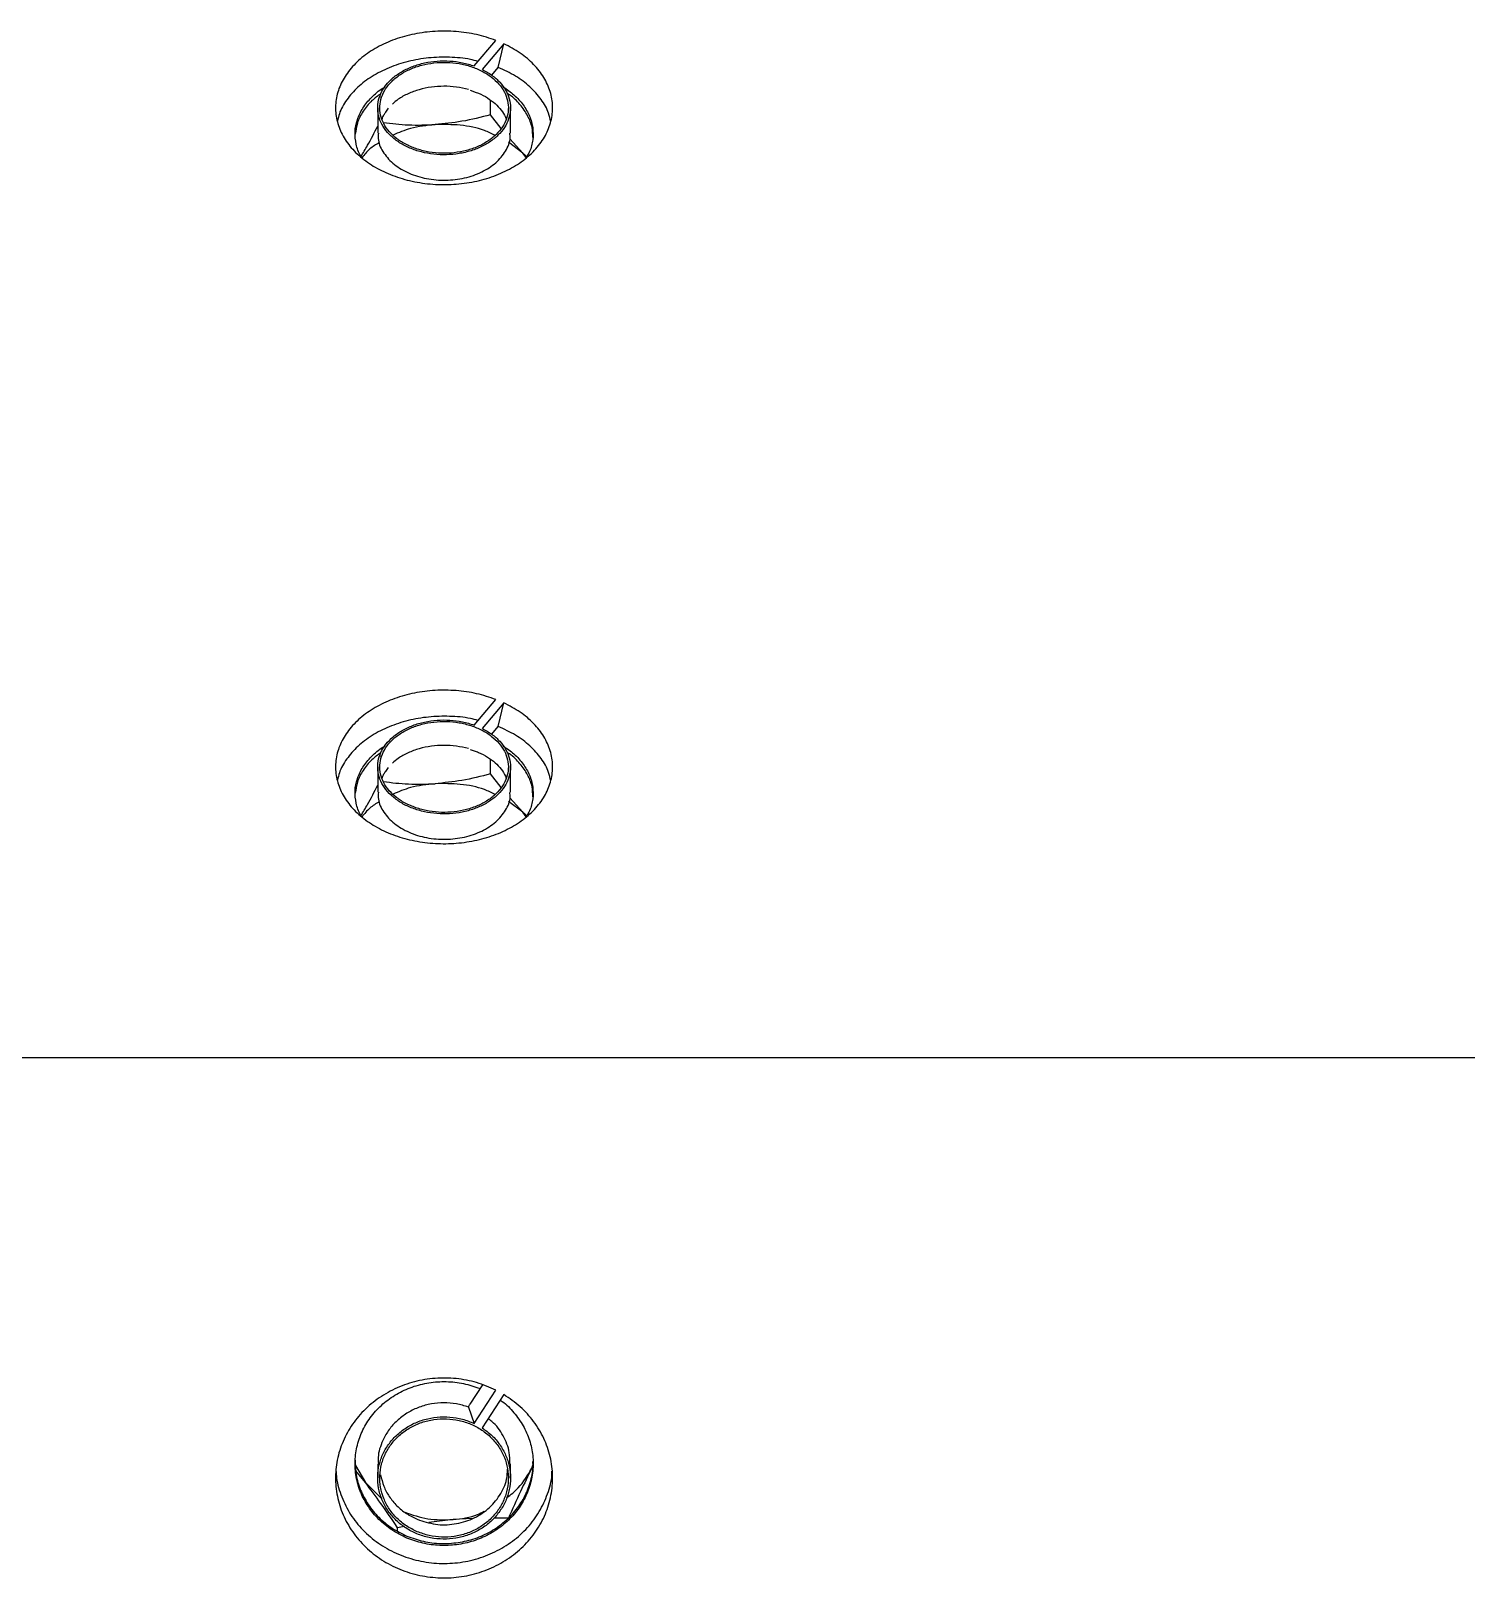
# Model space of a CAD drawing. Header units: millimetres. Extents: x 1293 to 41893, y 1011 to 26911.
# Drawn here: x 23360.1 to 23508.9, y 15576.3 to 15736.8 of the extents above; entities that cross this region are included whole.
import ezdxf

# ---------------------------------------------------------------- set-up
doc = ezdxf.new("R2010")
doc.units = ezdxf.units.MM
doc.header["$LTSCALE"] = 50
doc.layers.add('MAQUINAS', color=11, linetype='Continuous')

msp = doc.modelspace()

# ---------------------------------------------------------------- linework, layer by layer
at = {"layer": 'MAQUINAS', "linetype": 'Continuous', "lineweight": 25}
for p, q in [((23406.0353205, 15733.1192229), (23408.288029, 15735.7724046)), ((23409.108228, 15735.4242058), (23406.8555195, 15732.7710242)), ((23408.5340867, 15732.9690563), (23409.108228, 15735.4242058)), ((23407.8544136, 15732.168555), (23408.5340867, 15732.9690563)), ((23405.6227029, 15730.5994219), (23406.2529928, 15730.3747244)), ((23396.2322657, 15730.1662706), (23396.2322657, 15729.8789931)), ((23407.7294049, 15728.0537368), (23407.7294049, 15729.5654661)), ((23396.0225232, 15728.7802435), (23396.0225232, 15726.1463276)), ((23396.8647273, 15728.3228307), (23397.1530952, 15728.7288413)), ((23408.8324811, 15726.6493551), (23407.7294049, 15728.0537368)), ((23409.7958566, 15726.1463276), (23409.7958566, 15728.7802435)), ((23411.067867, 15724.0914085), (23409.6026175, 15725.2092343)), ((23411.067867, 15724.0914085), (23409.7265843, 15725.5588323)), ((23411.4233327, 15723.6152156), (23411.067867, 15724.0914085)), ((23411.067867, 15724.0914085), (23411.5091844, 15723.6936296)), ((23406.0353205, 15664.7655674), (23408.288029, 15667.4187491)), ((23409.108228, 15667.0705503), (23406.8555195, 15664.4173686)), ((23408.5340867, 15664.6154008), (23409.108228, 15667.0705503)), ((23407.8544136, 15663.8148995), (23408.5340867, 15664.6154008)), ((23396.2322657, 15661.8126151), (23396.2322657, 15661.5253376)), ((23405.6227029, 15662.2457663), (23406.2529928, 15662.0210689)), ((23396.0225232, 15660.426588), (23396.0225232, 15657.7926721)), ((23396.8647273, 15659.9691752), (23397.1530952, 15660.3751858)), ((23407.7294049, 15659.7000813), (23407.7294049, 15661.2118105)), ((23409.7958566, 15657.7926721), (23409.7958566, 15660.426588)), ((23408.8324811, 15658.2956996), (23407.7294049, 15659.7000813)), ((23411.067867, 15655.737753), (23409.6026175, 15656.8555788)), ((23411.067867, 15655.737753), (23409.7265843, 15657.2051768)), ((23411.4233327, 15655.2615601), (23411.067867, 15655.737753)), ((23411.067867, 15655.737753), (23411.5091844, 15655.3399741)), ((24191.2425232, 15630.2566986), (23211.2425232, 15630.2566986)), ((23406.8836336, 15596.3370789), (23405.5788363, 15594.3365441)), ((23406.0353205, 15592.3345776), (23408.288029, 15595.7884641)), ((23405.4322839, 15594.0400082), (23406.0353205, 15592.3345776)), ((23409.108228, 15595.3351823), (23406.8555195, 15591.8812957)), ((23393.7295346, 15587.9942261), (23394.7505128, 15586.213723)), ((23396.0225232, 15588.1415776), (23396.0225232, 15586.6861356)), ((23409.7958566, 15586.6861356), (23409.7958566, 15588.1415776)), ((23411.9962216, 15587.6938555), (23412.1335572, 15588.1029224)), ((23412.114168, 15587.9214963), (23411.9962216, 15587.6938555)), ((23394.7505128, 15586.213723), (23393.7658391, 15587.4401817)), ((23394.7505128, 15586.213723), (23396.480488, 15584.4956425)), ((23398.7797746, 15581.6491291), (23398.0889749, 15581.5287767)), ((23398.0889749, 15581.1858639), (23398.0889749, 15581.5287767)), ((23403.8375445, 15582.3711412), (23401.3181384, 15582.0770114)), ((23405.8706129, 15582.48277), (23403.8375445, 15582.3711412)), ((23409.5861141, 15582.5155317), (23408.067944, 15582.5194327))]:
    msp.add_line(p, q, dxfattribs=at)
for points in [[(23408.288029, 15735.7724046), (23407.6301171, 15735.9926462), (23406.3142931, 15736.4331294), (23404.1593043, 15736.7375678), (23401.9720047, 15736.763179), (23399.8158855, 15736.4851993), (23397.7764923, 15735.9204038), (23395.9287831, 15735.0882066), (23394.3422141, 15734.0201897), (23393.0760283, 15732.7561739), (23392.1776061, 15731.343466), (23391.6805415, 15729.8348923), (23391.6034264, 15728.2868755), (23391.9491445, 15726.7573103), (23392.704766, 15725.3034025), (23393.8420309, 15723.9795279), (23395.3184057, 15722.835199), (23397.0786743, 15721.9132135), (23399.057003, 15721.2480536), (23401.1794027, 15720.8645961), (23403.366496, 15720.7771821), (23405.5364862, 15720.989081), (23407.6082161, 15721.4923678), (23409.5042033, 15722.2682195), (23411.1535387, 15723.2876201), (23412.4945355, 15724.5124419), (23413.4770485, 15725.8968852), (23414.0643028, 15727.3891409), (23414.234444, 15728.9335155), (23413.9807027, 15730.4718145), (23413.3140842, 15731.94813), (23412.2538646, 15733.301187), (23410.8608017, 15734.5030018), (23409.6924192, 15735.1171378), (23409.108228, 15735.4242058)], [(23406.8555195, 15732.7710242), (23407.2026879, 15732.5782299), (23407.8970247, 15732.1926414), (23408.7163502, 15731.4495429), (23409.3326597, 15730.6188708), (23409.7100987, 15729.7178024), (23409.8383331, 15728.7830322), (23409.7117019, 15727.8479569), (23409.3351132, 15726.9471999), (23408.7223397, 15726.1137979), (23407.8959206, 15725.3783991), (23406.8862243, 15724.7680264), (23405.7303613, 15724.3051141), (23404.4708123, 15724.0066751), (23403.1538694, 15723.883678), (23401.8279338, 15723.9406433), (23400.5417374, 15724.1754773), (23399.3425514, 15724.5795492), (23398.2744493, 15725.1380083), (23397.3766867, 15725.8303296), (23396.682259, 15726.6310685), (23396.2166883, 15727.5107954), (23395.9970855, 15728.4371782), (23396.0315217, 15729.3761694), (23396.3187315, 15730.293259), (23396.8481581, 15731.15474), (23397.6003474, 15731.9289559), (23398.5476401, 15732.587432), (23399.6552743, 15733.1060425), (23400.8823402, 15733.4654476), (23402.1844908, 15733.6534804), (23403.5110657, 15733.6593405), (23404.823769, 15733.4973296), (23405.63147, 15733.2452585), (23406.0353205, 15733.1192229)], [(23400.1262374, 15724.4965757), (23400.5330881, 15724.3837242), (23401.3467893, 15724.1580212), (23402.6560397, 15724.0412057), (23403.9673402, 15724.0946897), (23405.2400339, 15724.3314037), (23406.4226033, 15724.7382356), (23407.4703019, 15725.300627), (23408.34268, 15725.9966772), (23409.0062627, 15726.7997146), (23409.4355354, 15727.6788582), (23409.6140052, 15728.6003286), (23409.5348124, 15729.5287127), (23409.2010007, 15730.4283337), (23408.6253983, 15731.2646195), (23407.8301252, 15732.005432), (23406.8457432, 15732.6223024), (23405.7100818, 15733.0915247), (23404.4667836, 15733.3950668), (23403.163628, 15733.5212638), (23401.8506945, 15733.4652661), (23400.5784384, 15733.2292256), (23399.3957517, 15732.8222132), (23398.3480845, 15732.2598702), (23397.4756979, 15731.5638069), (23396.8121181, 15730.7607739), (23396.3828424, 15729.8816259), (23396.2043813, 15728.9601686), (23396.2835426, 15728.0317361), (23396.6174715, 15727.1322956), (23397.1926364, 15726.2953363), (23397.9895426, 15725.5570375), (23398.9678297, 15724.9307856), (23399.7401015, 15724.6413123), (23400.1262374, 15724.4965757)], [(23408.288029, 15667.4187491), (23407.6301171, 15667.6389907), (23406.3142931, 15668.0794739), (23404.1593043, 15668.3839123), (23401.9720047, 15668.4095235), (23399.8158855, 15668.1315438), (23397.7764923, 15667.5667483), (23395.9287831, 15666.7345511), (23394.3422141, 15665.6665342), (23393.0760283, 15664.4025184), (23392.1776061, 15662.9898105), (23391.6805415, 15661.4812368), (23391.6034264, 15659.93322), (23391.9491445, 15658.4036548), (23392.704766, 15656.949747), (23393.8420309, 15655.6258724), (23395.3184057, 15654.4815435), (23397.0786743, 15653.559558), (23399.057003, 15652.8943981), (23401.1794027, 15652.5109405), (23403.366496, 15652.4235266), (23405.5364862, 15652.6354255), (23407.6082161, 15653.1387123), (23409.5042033, 15653.914564), (23411.1535387, 15654.9339646), (23412.4945355, 15656.1587864), (23413.4770485, 15657.5432297), (23414.0643028, 15659.0354854), (23414.234444, 15660.57986), (23413.9807027, 15662.118159), (23413.3140842, 15663.5944745), (23412.2538646, 15664.9475314), (23410.8608017, 15666.1493463), (23409.6924192, 15666.7634823), (23409.108228, 15667.0705503)], [(23406.8555195, 15664.4173686), (23407.2026879, 15664.2245744), (23407.8970247, 15663.8389859), (23408.7163502, 15663.0958874), (23409.3326597, 15662.2652153), (23409.7100987, 15661.3641469), (23409.8383331, 15660.4293766), (23409.7117019, 15659.4943013), (23409.3351132, 15658.5935444), (23408.7223397, 15657.7601424), (23407.8959206, 15657.0247436), (23406.8862243, 15656.4143709), (23405.7303613, 15655.9514586), (23404.4708123, 15655.6530196), (23403.1538694, 15655.5300225), (23401.8279338, 15655.5869878), (23400.5417374, 15655.8218218), (23399.3425514, 15656.2258937), (23398.2744493, 15656.7843528), (23397.3766867, 15657.4766741), (23396.682259, 15658.277413), (23396.2166883, 15659.1571399), (23395.9970855, 15660.0835227), (23396.0315217, 15661.0225139), (23396.3187315, 15661.9396035), (23396.8481581, 15662.8010845), (23397.6003474, 15663.5753004), (23398.5476401, 15664.2337765), (23399.6552743, 15664.752387), (23400.8823402, 15665.111792), (23402.1844908, 15665.2998249), (23403.5110657, 15665.3056849), (23404.823769, 15665.143674), (23405.63147, 15664.891603), (23406.0353205, 15664.7655674)], [(23400.1262374, 15656.1429202), (23400.5330881, 15656.0300687), (23401.3467893, 15655.8043657), (23402.6560397, 15655.6875502), (23403.9673402, 15655.7410341), (23405.2400339, 15655.9777482), (23406.4226033, 15656.3845801), (23407.4703019, 15656.9469715), (23408.34268, 15657.6430217), (23409.0062627, 15658.4460591), (23409.4355354, 15659.3252027), (23409.6140052, 15660.2466731), (23409.5348124, 15661.1750572), (23409.2010007, 15662.0746782), (23408.6253983, 15662.9109639), (23407.8301252, 15663.6517765), (23406.8457432, 15664.2686469), (23405.7100818, 15664.7378692), (23404.4667836, 15665.0414113), (23403.163628, 15665.1676083), (23401.8506945, 15665.1116106), (23400.5784384, 15664.8755701), (23399.3957517, 15664.4685577), (23398.3480845, 15663.9062147), (23397.4756979, 15663.2101514), (23396.8121181, 15662.4071184), (23396.3828424, 15661.5279703), (23396.2043813, 15660.6065131), (23396.2835426, 15659.6780806), (23396.6174715, 15658.7786401), (23397.1926364, 15657.9416808), (23397.9895426, 15657.203382), (23398.9678297, 15656.5771301), (23399.7401015, 15656.2876568), (23400.1262374, 15656.1429202)], [(23408.288029, 15595.7884641), (23407.6301171, 15596.0751726), (23406.3142931, 15596.6485894), (23404.1593043, 15597.0449043), (23401.9720047, 15597.0782448), (23399.8158855, 15596.7163735), (23397.7764923, 15595.9811281), (23395.9287831, 15594.8977818), (23394.3422141, 15593.5074475), (23393.0760283, 15591.8619638), (23392.1776061, 15590.0229142), (23391.6805415, 15588.0590674), (23391.6034264, 15586.0438738), (23391.9491445, 15584.0527005), (23392.704766, 15582.1600172), (23393.8420309, 15580.4366098), (23395.3184057, 15578.9469334), (23397.0786743, 15577.7467016), (23399.057003, 15576.8808028), (23401.1794027, 15576.3816214), (23403.366496, 15576.2678267), (23405.5364862, 15576.5436746), (23407.6082161, 15577.1988486), (23409.5042033, 15578.208845), (23411.1535387, 15579.5358909), (23412.4945355, 15581.1303522), (23413.4770485, 15582.9326073), (23414.0643028, 15584.8752115), (23414.234444, 15586.8856636), (23413.9807027, 15588.8882066), (23413.3140842, 15590.81006), (23412.2538646, 15592.5714566), (23410.8608017, 15594.1359676), (23409.6924192, 15594.9354441), (23409.108228, 15595.3351823)], [(23399.0548007, 15580.4579669), (23398.5225109, 15580.7175276), (23397.4579313, 15581.2366489), (23396.1078512, 15582.358419), (23395.0061044, 15583.6807099), (23394.2079794, 15585.1799543), (23393.7402754, 15586.7919192), (23393.6217524, 15588.4571724), (23393.8566649, 15590.1118187), (23394.4361394, 15591.6930158), (23395.3381069, 15593.1405546), (23396.5282247, 15594.399313), (23397.9612609, 15595.4215177), (23399.5824246, 15596.1677447), (23401.3309396, 15596.6115263), (23403.1367956, 15596.7287521), (23404.944173, 15596.5419039), (23406.0721165, 15596.1523271), (23406.6360883, 15595.9575387)], [(23405.4322839, 15594.0400082), (23405.0189821, 15594.1662202), (23404.1923786, 15594.418644), (23402.8824138, 15594.5162159), (23401.5798039, 15594.400957), (23400.3233174, 15594.0576181), (23399.1586359, 15593.5042449), (23398.1322888, 15592.7569431), (23397.2607682, 15591.8514288), (23396.8544254, 15591.1423667), (23396.6512541, 15590.7878356)], [(23406.8555195, 15591.8812957), (23407.2026879, 15591.630318), (23407.8970247, 15591.1283626), (23408.7163502, 15590.161004), (23409.3326597, 15589.0796431), (23409.7100987, 15587.9066408), (23409.8383331, 15586.6897658), (23409.7117019, 15585.4724937), (23409.3351132, 15584.299897), (23408.7223397, 15583.2149822), (23407.8959206, 15582.257647), (23406.8862243, 15581.4630697), (23405.7303613, 15580.8604549), (23404.4708123, 15580.4719499), (23403.1538694, 15580.3118334), (23401.8279338, 15580.3859903), (23400.5417374, 15580.6916949), (23399.3425514, 15581.2177119), (23398.2744493, 15581.9447086), (23397.3766867, 15582.8459659), (23396.682259, 15583.8883601), (23396.2166883, 15585.0335802), (23395.9970855, 15586.2395364), (23396.0315217, 15587.4619063), (23396.3187315, 15588.6557648), (23396.8481581, 15589.7772325), (23397.6003474, 15590.7850993), (23398.5476401, 15591.6422973), (23399.6552743, 15592.3174194), (23400.8823402, 15592.7852895), (23402.1844908, 15593.0300689), (23403.5110657, 15593.0376974), (23404.823769, 15592.8267932), (23405.63147, 15592.4986494), (23406.0353205, 15592.3345776)], [(23400.1262374, 15581.1096977), (23400.5330881, 15580.9627887), (23401.3467893, 15580.6689708), (23402.6560397, 15580.5169015), (23403.9673402, 15580.5865264), (23405.2400339, 15580.8946785), (23406.4226033, 15581.4242884), (23407.4703019, 15582.1564041), (23408.34268, 15583.0625156), (23409.0062627, 15584.1079019), (23409.4355354, 15585.2523627), (23409.6140052, 15586.4519241), (23409.5348124, 15587.6604857), (23409.2010007, 15588.8316037), (23408.6253983, 15589.9202725), (23407.8301252, 15590.8846552), (23406.8457432, 15591.6876912), (23405.7100818, 15592.2985202), (23404.4667836, 15592.6936685), (23403.163628, 15592.8579506), (23401.8506945, 15592.7850533), (23400.5784384, 15592.477778), (23399.3957517, 15591.9479331), (23398.3480845, 15591.2158804), (23397.4756979, 15590.3097518), (23396.8121181, 15589.2643711), (23396.3828424, 15588.1199046), (23396.2043813, 15586.9203604), (23396.2835426, 15585.7117358), (23396.6174715, 15584.5408528), (23397.1926364, 15583.4513071), (23397.9895426, 15582.4901968), (23398.9678297, 15581.674948), (23399.7401015, 15581.2981145), (23400.1262374, 15581.1096977)], [(23396.3260039, 15587.0048339), (23396.4193674, 15586.611881), (23396.6060943, 15585.8259752), (23397.1956838, 15584.7385664), (23397.98873, 15583.7768843), (23398.9680328, 15582.961786), (23399.7401692, 15582.5849324), (23400.1262374, 15582.3965056)]]:
    msp.add_open_spline(points, degree=3, dxfattribs=at)
for points, knots in [([(23406.439308, 15733.5950289), (23406.1724318, 15733.6671488), (23405.2266443, 15733.9227362), (23403.4778971, 15734.0626095), (23401.2965126, 15734.0052021), (23399.1669369, 15733.6335035), (23397.1791956, 15732.9838987), (23395.4067194, 15732.0744291), (23393.9090383, 15730.9416325), (23392.7700966, 15729.6240239), (23392.0715816, 15728.4300201), (23391.919226, 15727.6731942), (23391.8693263, 15727.4253174)], [0, 0, 0, 0, 0.0442667192, 0.156877675, 0.2694886309, 0.3820995868, 0.4947105427, 0.6073214985, 0.7199324544, 0.8325434103, 0.9451543662, 1, 1, 1, 1]), ([(23413.9711496, 15727.3377719), (23413.9098904, 15727.6335679), (23413.74327, 15728.4381094), (23413.0150997, 15729.676133), (23411.8570429, 15730.9835625), (23410.360745, 15732.123693), (23409.1429728, 15732.6872685), (23408.5340867, 15732.9690563)], [0, 0, 0, 0, 0.12690867015, 0.34518150261, 0.56345433507, 0.78172716754, 1, 1, 1, 1]), ([(23394.392983, 15723.5960352), (23394.3485604, 15723.6581035), (23394.0327966, 15724.0992977), (23393.7589175, 15725.013095), (23393.6165114, 15726.284872), (23393.8589866, 15727.5569107), (23394.4320933, 15728.7750306), (23395.3519696, 15729.8720567), (23396.1495712, 15730.5975751), (23396.6889818, 15730.8871515), (23396.7498608, 15730.9198337)], [0, 0, 0, 0, 0.0260238684, 0.1849827559, 0.3439416434, 0.502900531, 0.6618594185, 0.8208183061, 0.9797771936, 1, 1, 1, 1]), ([(23405.4322839, 15730.6773415), (23405.01899, 15730.7742898), (23404.1924022, 15730.9681864), (23402.8823194, 15731.0432026), (23401.5801578, 15730.95442), (23400.321996, 15730.6915879), (23399.1635675, 15730.2630996), (23398.2128987, 15729.7546914), (23397.7424605, 15729.3441659), (23397.5460085, 15729.172733)], [0, 0, 0, 0, 0.1488756614, 0.2977513228, 0.4466269842, 0.5955026456, 0.744378307, 0.8932539685, 1, 1, 1, 1]), ([(23409.0509885, 15730.9351774), (23409.4319423, 15730.6753363), (23410.2361018, 15730.1268348), (23411.150084, 15729.0989756), (23411.8158988, 15727.9421242), (23412.1570052, 15726.7120756), (23412.1487829, 15725.4643496), (23411.9054611, 15724.4127235), (23411.5460613, 15723.8255509), (23411.4200279, 15723.6196428)], [0, 0, 0, 0, 0.139771742, 0.2950457489, 0.4503197559, 0.6055937629, 0.7608677699, 0.9161417768, 1, 1, 1, 1]), ([(23396.3522037, 15730.2619672), (23396.031966, 15730.0246213), (23395.2939384, 15729.4776281), (23394.4751007, 15728.4365314), (23393.8665785, 15727.2574596), (23393.7556677, 15726.4398467), (23393.7025757, 15726.0484626)], [0, 0, 0, 0, 0.2080204508, 0.4794090817, 0.7507977126, 1, 1, 1, 1]), ([(23406.2529928, 15730.3747244), (23406.330105, 15730.3481724), (23406.7579938, 15730.2008382), (23407.4306892, 15729.8128154), (23408.2322326, 15729.2274724), (23408.8448328, 15728.5509624), (23409.2182009, 15727.9935576), (23409.3185529, 15727.6612224), (23409.342674, 15727.5813407)], [0, 0, 0, 0, 0.0484218878, 0.2686885188, 0.4887285324, 0.7088688261, 0.9300222995, 1, 1, 1, 1]), ([(23412.1148631, 15725.6960311), (23412.1034221, 15726.0410943), (23412.0778061, 15726.8136765), (23411.6203451, 15727.9824769), (23410.8145896, 15729.1278959), (23410.0546974, 15729.9122751), (23409.5101085, 15730.2441081), (23409.4229615, 15730.2972092)], [0, 0, 0, 0, 0.2019016057, 0.4520492373, 0.7021968689, 0.9523445004, 1, 1, 1, 1]), ([(23396.4878239, 15727.6004638), (23396.5377567, 15727.7543755), (23396.6187079, 15728.0038977), (23396.7965737, 15728.2344782), (23396.8647273, 15728.3228307)], [0, 0, 0, 0, 0.6168256867, 1, 1, 1, 1]), ([(23396.6142229, 15727.259819), (23397.4753959, 15727.1563142), (23399.2350189, 15726.9448242), (23401.0527273, 15727.0099319), (23401.9808353, 15727.0431753)], [0, 0, 0, 0, 0.4894076312, 1, 1, 1, 1]), ([(23407.7294049, 15728.0537368), (23406.7419675, 15727.803035), (23404.8564188, 15727.3243107), (23402.9086045, 15727.1338799), (23401.9808353, 15727.0431753)], [0, 0, 0, 0, 0.523687075, 1, 1, 1, 1]), ([(23394.2773615, 15723.7158372), (23394.5136291, 15724.099645), (23395.105453, 15725.0610402), (23395.6783425, 15726.2053711), (23396.0225232, 15726.8928626)], [0, 0, 0, 0, 0.39921959984, 1, 1, 1, 1]), ([(23396.0943902, 15726.1464937), (23396.0811721, 15725.9063547), (23396.0421041, 15725.1965868), (23396.600968, 15724.0557329), (23397.6838375, 15722.8664784), (23399.2300622, 15721.9497873), (23401.0742286, 15721.3817892), (23403.072763, 15721.2096871), (23405.0578853, 15721.4477949), (23406.8618521, 15722.0762676), (23408.3476636, 15723.0431101), (23409.3430698, 15724.2671401), (23409.8164008, 15725.3496851), (23409.7481953, 15725.9810372), (23409.7305565, 15726.1443136)], [0, 0, 0, 0, 0.0470837889, 0.1391634444, 0.2312430998, 0.3233227552, 0.4154024107, 0.5074820661, 0.5995617215, 0.691641377, 0.7837210324, 0.8758006879, 0.9678803433, 1, 1, 1, 1]), ([(23401.9808353, 15727.0431753), (23401.11032, 15726.9486743), (23399.5530404, 15726.7796199), (23398.2075052, 15726.2063835), (23397.6141207, 15725.9535848)], [0, 0, 0, 0, 0.5589974024, 1, 1, 1, 1]), ([(23408.2025075, 15725.9304328), (23407.8374596, 15726.1062098), (23406.7514908, 15726.6291229), (23404.5949565, 15727.0630551), (23402.8522091, 15727.0498019), (23401.9808353, 15727.0431753)], [0, 0, 0, 0, 0.2020310754, 0.6010155377, 1, 1, 1, 1]), ([(23396.2080895, 15725.1695733), (23395.8545902, 15724.9646402), (23395.1083336, 15724.5320152), (23394.6500651, 15723.9304868), (23394.4088769, 15723.6139004)], [0, 0, 0, 0, 0.4736966407, 1, 1, 1, 1]), ([(23406.439308, 15665.2413734), (23406.1724318, 15665.3134933), (23405.2266443, 15665.5690807), (23403.4778971, 15665.708954), (23401.2965126, 15665.6515466), (23399.1669369, 15665.279848), (23397.1791956, 15664.6302432), (23395.4067194, 15663.7207736), (23393.9090383, 15662.587977), (23392.7700966, 15661.2703684), (23392.0715816, 15660.0763645), (23391.919226, 15659.3195386), (23391.8693263, 15659.0716619)], [0, 0, 0, 0, 0.0442667192, 0.156877675, 0.2694886309, 0.3820995868, 0.4947105427, 0.6073214985, 0.7199324544, 0.8325434103, 0.9451543662, 1, 1, 1, 1]), ([(23413.9711496, 15658.9841164), (23413.9098904, 15659.2799123), (23413.74327, 15660.0844539), (23413.0150997, 15661.3224775), (23411.8570429, 15662.629907), (23410.360745, 15663.7700375), (23409.1429728, 15664.333613), (23408.5340867, 15664.6154008)], [0, 0, 0, 0, 0.12690867015, 0.34518150261, 0.56345433507, 0.78172716754, 1, 1, 1, 1]), ([(23394.392983, 15655.2423796), (23394.3485604, 15655.304448), (23394.0327966, 15655.7456421), (23393.7589175, 15656.6594395), (23393.6165114, 15657.9312164), (23393.8589866, 15659.2032552), (23394.4320933, 15660.4213751), (23395.3519696, 15661.5184011), (23396.1495712, 15662.2439196), (23396.6889818, 15662.533496), (23396.7498608, 15662.5661782)], [0, 0, 0, 0, 0.0260238684, 0.1849827559, 0.3439416434, 0.502900531, 0.6618594185, 0.8208183061, 0.9797771936, 1, 1, 1, 1]), ([(23396.3522037, 15661.9083116), (23396.031966, 15661.6709658), (23395.2939384, 15661.1239726), (23394.4751007, 15660.0828759), (23393.8665785, 15658.9038041), (23393.7556677, 15658.0861912), (23393.7025757, 15657.694807)], [0, 0, 0, 0, 0.2080204508, 0.4794090817, 0.7507977126, 1, 1, 1, 1]), ([(23405.4322839, 15662.323686), (23405.01899, 15662.4206343), (23404.1924022, 15662.6145308), (23402.8823194, 15662.6895471), (23401.5801578, 15662.6007645), (23400.321996, 15662.3379323), (23399.1635675, 15661.9094441), (23398.2128987, 15661.4010359), (23397.7424605, 15660.9905104), (23397.5460085, 15660.8190775)], [0, 0, 0, 0, 0.1488756614, 0.2977513228, 0.4466269842, 0.5955026456, 0.744378307, 0.8932539685, 1, 1, 1, 1]), ([(23406.2529928, 15662.0210689), (23406.330105, 15661.9945169), (23406.7579938, 15661.8471827), (23407.4306892, 15661.4591598), (23408.2322326, 15660.8738169), (23408.8448328, 15660.1973069), (23409.2182009, 15659.6399021), (23409.3185529, 15659.3075669), (23409.342674, 15659.2276852)], [0, 0, 0, 0, 0.0484218878, 0.2686885188, 0.4887285324, 0.7088688261, 0.9300222995, 1, 1, 1, 1]), ([(23409.0509885, 15662.5815218), (23409.4319423, 15662.3216808), (23410.2361018, 15661.7731792), (23411.150084, 15660.74532), (23411.8158988, 15659.5884686), (23412.1570052, 15658.3584201), (23412.1487829, 15657.1106941), (23411.9054611, 15656.059068), (23411.5460613, 15655.4718954), (23411.4200279, 15655.2659873)], [0, 0, 0, 0, 0.139771742, 0.2950457489, 0.4503197559, 0.6055937629, 0.7608677699, 0.9161417768, 1, 1, 1, 1]), ([(23412.1148631, 15657.3423755), (23412.1034221, 15657.6874388), (23412.0778061, 15658.460021), (23411.6203451, 15659.6288214), (23410.8145896, 15660.7742404), (23410.0546974, 15661.5586196), (23409.5101085, 15661.8904526), (23409.4229615, 15661.9435537)], [0, 0, 0, 0, 0.20190160572, 0.45204923729, 0.70219686886, 0.95234450043, 1, 1, 1, 1]), ([(23396.4878239, 15659.2468083), (23396.5377567, 15659.40072), (23396.6187079, 15659.6502422), (23396.7965737, 15659.8808227), (23396.8647273, 15659.9691752)], [0, 0, 0, 0, 0.6168256867, 1, 1, 1, 1]), ([(23394.2773615, 15655.3621817), (23394.5136291, 15655.7459895), (23395.105453, 15656.7073846), (23395.6783425, 15657.8517155), (23396.0225232, 15658.5392071)], [0, 0, 0, 0, 0.3992195998, 1, 1, 1, 1]), ([(23396.6142229, 15658.9061635), (23397.4753959, 15658.8026587), (23399.2350189, 15658.5911687), (23401.0527273, 15658.6562763), (23401.9808353, 15658.6895198)], [0, 0, 0, 0, 0.4894076312, 1, 1, 1, 1]), ([(23401.9808353, 15658.6895198), (23401.11032, 15658.5950188), (23399.5530404, 15658.4259644), (23398.2075052, 15657.852728), (23397.6141207, 15657.5999293)], [0, 0, 0, 0, 0.5589974024, 1, 1, 1, 1]), ([(23407.7294049, 15659.7000813), (23406.7419675, 15659.4493795), (23404.8564188, 15658.9706552), (23402.9086045, 15658.7802244), (23401.9808353, 15658.6895198)], [0, 0, 0, 0, 0.523687075, 1, 1, 1, 1]), ([(23408.2025075, 15657.5767773), (23407.8374596, 15657.7525543), (23406.7514908, 15658.2754674), (23404.5949565, 15658.7093996), (23402.8522091, 15658.6961464), (23401.9808353, 15658.6895198)], [0, 0, 0, 0, 0.20203107543, 0.60101553772, 1, 1, 1, 1]), ([(23396.2080895, 15656.8159177), (23395.8545902, 15656.6109847), (23395.1083336, 15656.1783597), (23394.6500651, 15655.5768313), (23394.4088769, 15655.2602449)], [0, 0, 0, 0, 0.4736966407, 1, 1, 1, 1]), ([(23396.0943902, 15657.7928382), (23396.0811721, 15657.5526992), (23396.0421041, 15656.8429313), (23396.600968, 15655.7020774), (23397.6838375, 15654.5128228), (23399.2300622, 15653.5961318), (23401.0742286, 15653.0281336), (23403.072763, 15652.8560316), (23405.0578853, 15653.0941394), (23406.8618521, 15653.7226121), (23408.3476636, 15654.6894546), (23409.3430698, 15655.9134846), (23409.8164008, 15656.9960295), (23409.7481953, 15657.6273817), (23409.7305565, 15657.790658)], [0, 0, 0, 0, 0.0470837889, 0.1391634444, 0.2312430998, 0.3233227552, 0.4154024107, 0.5074820661, 0.5995617215, 0.691641377, 0.7837210324, 0.8758006879, 0.9678803433, 1, 1, 1, 1]), ([(23408.7299829, 15594.7552511), (23408.7969619, 15594.712668), (23409.3467046, 15594.3631589), (23410.1796895, 15593.4749098), (23411.1565995, 15592.1262681), (23411.8147852, 15590.6104856), (23412.1549438, 15589.0129592), (23412.1581419, 15587.3835293), (23411.8260281, 15585.7835156), (23411.1701847, 15584.2704076), (23410.214537, 15582.8992696), (23408.9937534, 15581.7198596), (23407.5520847, 15580.7748631), (23405.9420979, 15580.099066), (23404.2213128, 15579.7151647), (23402.4555962, 15579.6439299), (23400.6962987, 15579.8624289), (23399.6019667, 15580.2594542), (23399.0548007, 15580.4579669)], [0, 0, 0, 0, 0.00916462027, 0.07522031225, 0.14127600423, 0.20733169621, 0.27338738819, 0.33944308018, 0.40549877216, 0.47155446414, 0.53761015612, 0.60366584811, 0.66972154009, 0.73577723207, 0.80183292405, 0.86788861604, 0.93394430802, 1, 1, 1, 1]), ([(23405.4322839, 15594.0400082), (23405.4525964, 15594.0917534), (23405.4934422, 15594.1958062), (23405.5502692, 15594.2894627), (23405.5788363, 15594.3365441)], [0, 0, 0, 0, 0.4972965919, 1, 1, 1, 1]), ([(23409.7305565, 15588.1389557), (23409.733585, 15588.538571), (23409.7412644, 15589.5518695), (23409.0782505, 15591.0749226), (23408.2772234, 15592.2788811), (23407.6062349, 15592.7321912), (23407.4703635, 15592.8239839)], [0, 0, 0, 0, 0.2241501808, 0.5683741942, 0.9125982077, 1, 1, 1, 1]), ([(23396.6512541, 15590.7878356), (23396.4011497, 15590.2117774), (23396.0288288, 15589.3542212), (23396.0781878, 15588.4414247), (23396.0943902, 15588.1417938)], [0, 0, 0, 0, 0.67174397096, 1, 1, 1, 1]), ([(23393.6934236, 15588.5453161), (23393.7047938, 15588.0441924), (23393.7288011, 15586.9861065), (23394.2005665, 15585.4185062), (23394.9903151, 15583.9095191), (23396.0958646, 15582.5783722), (23397.4503095, 15581.4492551), (23398.5199703, 15580.9273403), (23399.0548007, 15580.6663829)], [0, 0, 0, 0, 0.1525056725, 0.322004538, 0.4915034035, 0.661002269, 0.8305011345, 1, 1, 1, 1]), ([(23399.0548007, 15580.6663829), (23399.6182887, 15580.462914), (23400.7452646, 15580.0559761), (23402.5585789, 15579.8453602), (23404.3747208, 15579.9417903), (23406.1374359, 15580.3685822), (23407.7751665, 15581.1020875), (23409.2267068, 15582.1160841), (23410.4331676, 15583.3709876), (23411.3588832, 15584.8190751), (23411.9285945, 15586.4033047), (23412.1770123, 15587.6200256), (23412.1235131, 15588.2812956), (23412.1148631, 15588.3882136)], [0, 0, 0, 0, 0.098107793, 0.1962155859, 0.2943233789, 0.3924311718, 0.4905389648, 0.5886467577, 0.6867545507, 0.7848623436, 0.8829701366, 0.9810779295, 1, 1, 1, 1]), ([(23400.1262374, 15582.3965056), (23400.7443295, 15582.1919054), (23401.9805136, 15581.7827052), (23403.979435, 15581.830654), (23405.8671806, 15582.3732114), (23407.5115459, 15583.4068088), (23408.7331268, 15584.8328208), (23409.4375736, 15586.2954462), (23409.4793229, 15587.2570638), (23409.4948966, 15587.6157762)], [0, 0, 0, 0, 0.1516306377, 0.3032612754, 0.4548919131, 0.6065225508, 0.7581531885, 0.9097838263, 1, 1, 1, 1]), ([(23409.3963039, 15584.6276063), (23409.8209833, 15584.955357), (23410.9177119, 15585.8017687), (23411.5864406, 15586.9749549), (23411.9962216, 15587.6938555)], [0, 0, 0, 0, 0.3872237974, 1, 1, 1, 1]), ([(23411.9962216, 15587.6938555), (23411.6072512, 15586.8981208), (23410.7906234, 15585.2275076), (23410.0001006, 15583.4476304), (23409.5861141, 15582.5155317)], [0, 0, 0, 0, 0.476312925, 1, 1, 1, 1]), ([(23391.7240364, 15587.358092), (23391.7255431, 15587.213045), (23391.7339948, 15586.3994356), (23392.1628882, 15584.9481153), (23393.0122592, 15583.099427), (23394.2673658, 15581.4423096), (23395.836117, 15580.0368112), (23397.6719436, 15578.9360101), (23399.7029464, 15578.180936), (23401.8540433, 15577.7998639), (23404.0445378, 15577.8070359), (23406.1926366, 15578.202184), (23408.2177478, 15578.9705387), (23410.0450398, 15580.083332), (23411.602819, 15581.4990722), (23412.8453508, 15583.1643484), (23413.6794314, 15585.0186186), (23414.096007, 15586.4593835), (23414.0991343, 15587.2595609), (23414.0996487, 15587.3912041)], [0, 0, 0, 0, 0.014075217, 0.078951865, 0.143828513, 0.208705161, 0.273581809, 0.3384584569, 0.4033351049, 0.4682117529, 0.5330884009, 0.5979650489, 0.6628416969, 0.7277183448, 0.7925949928, 0.8574716408, 0.9223482888, 0.9872249368, 1, 1, 1, 1]), ([(23398.0889749, 15581.5287767), (23397.5155239, 15582.3761274), (23396.420498, 15583.9941753), (23395.2893115, 15585.4976152), (23394.7505128, 15586.213723)], [0, 0, 0, 0, 0.52368707497, 1, 1, 1, 1]), ([(23398.8218362, 15583.1470101), (23399.6151446, 15582.8699122), (23401.2304591, 15582.3056926), (23402.9582838, 15582.3490681), (23403.8375445, 15582.3711412)], [0, 0, 0, 0, 0.49111697116, 1, 1, 1, 1]), ([(23403.8375445, 15582.3711412), (23404.7164082, 15582.4734167), (23405.8569116, 15582.6061398), (23406.8438129, 15583.1205459), (23407.070215, 15583.2385543)], [0, 0, 0, 0, 0.7705928901, 1, 1, 1, 1])]:
    msp.add_open_spline(points, degree=3, knots=knots, dxfattribs=at)

doc.saveas('drawing.dxf')
